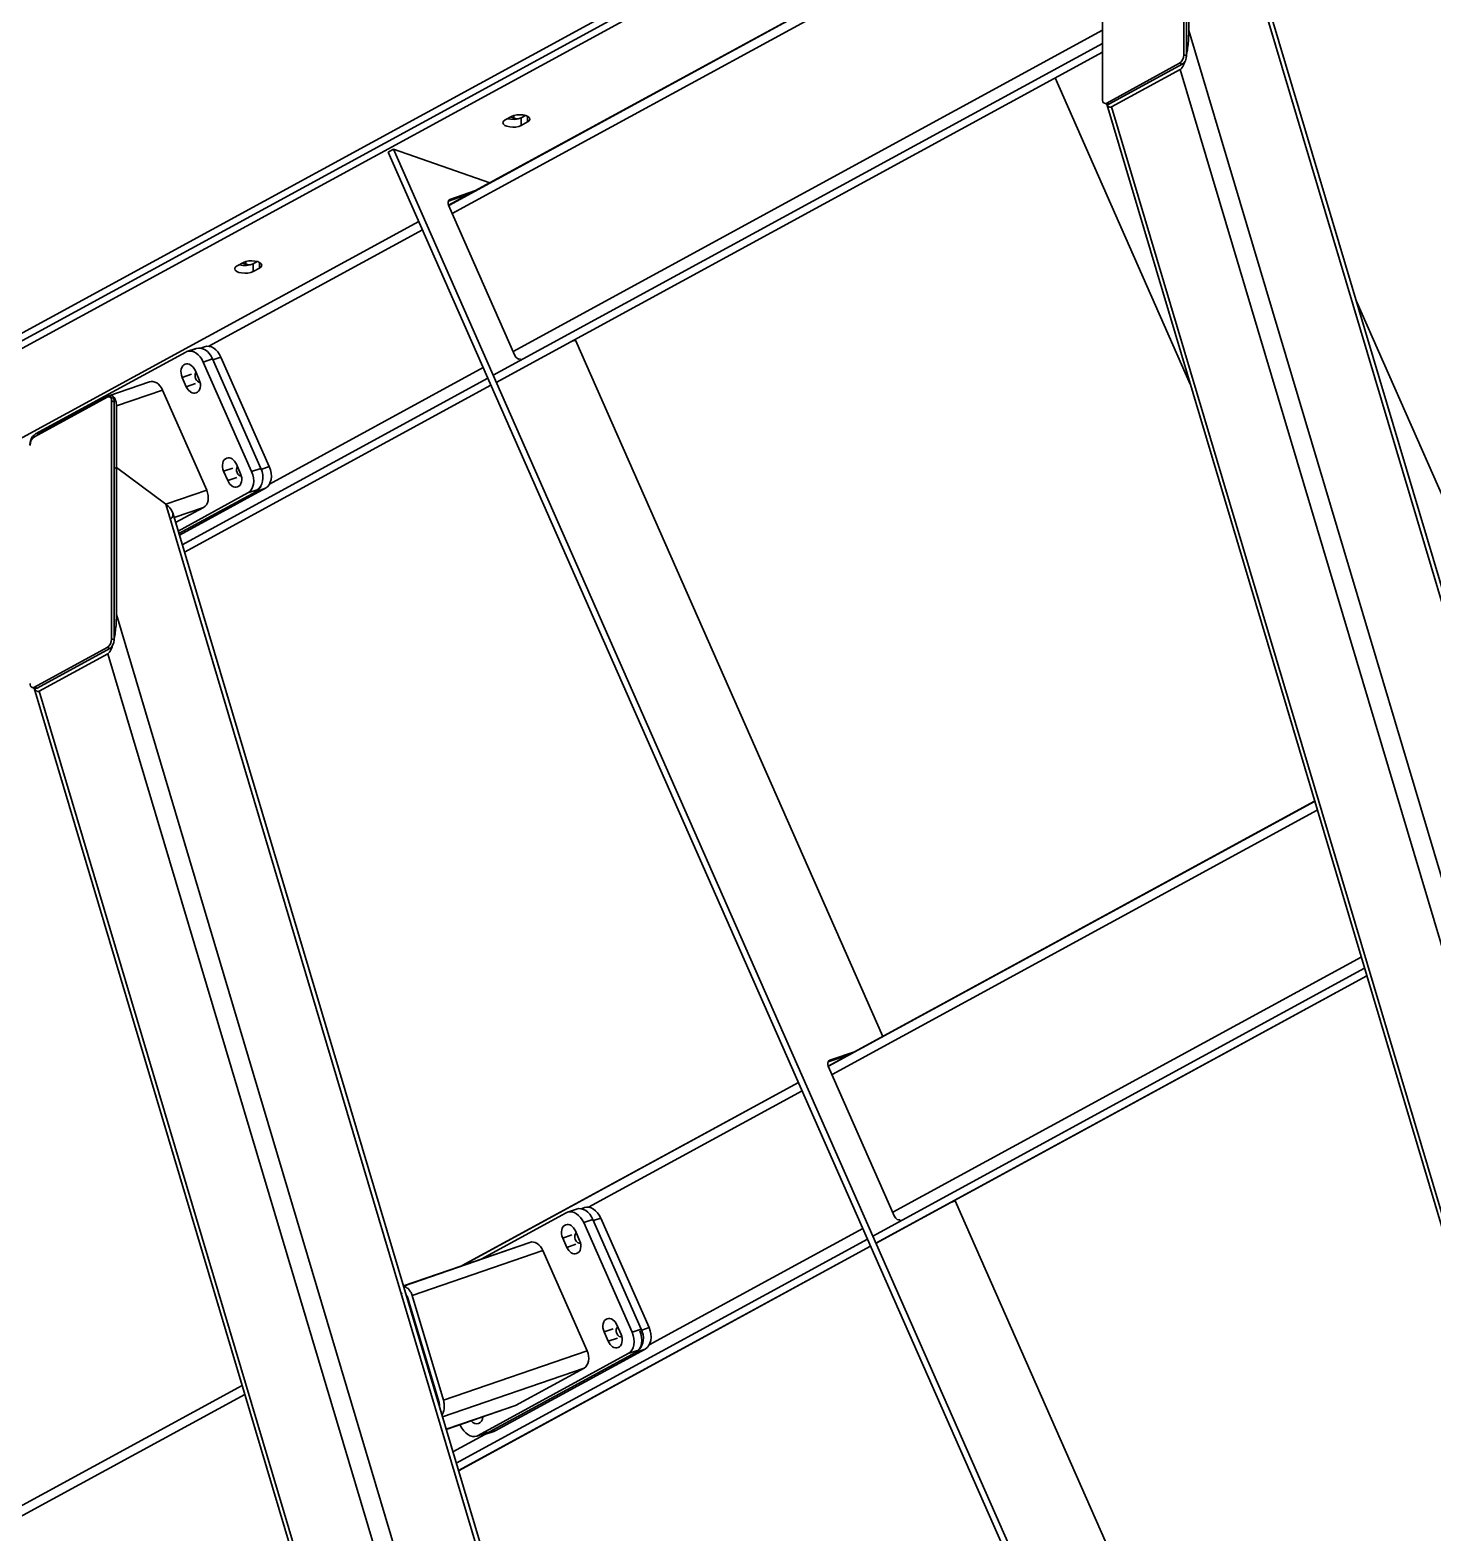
# Model space of a CAD drawing. Header units: millimetres. Extents: x 0 to 594, y 0 to 420.
# Drawn here: x 227.21 to 243.56, y 355.63 to 373.14 of the extents above; entities that cross this region are included whole.
import ezdxf

# ---------------------------------------------------------------- set-up
doc = ezdxf.new("R2010")
doc.units = ezdxf.units.MM

msp = doc.modelspace()

# ---------------------------------------------------------------- linework, layer by layer
at = {"color": 1, "lineweight": 35}
for p, q in [((208.97, 359.724), (240.078, 376.668)), ((240.078, 376.578), (208.97, 359.634)), ((240.657, 372.85), (240.657, 375.622)), ((240.688, 375.611), (240.688, 372.839)), ((239.708, 375.105), (239.708, 372.333)), ((237.018, 374.911), (221.401, 366.405)), ((232.09, 371.097), (239.238, 374.99)), ((232.091, 371.096), (239.239, 374.989)), ((232.133, 371), (239.281, 374.893)), ((240.713, 373.134), (240.713, 374.848)), ((237.018, 374.821), (221.401, 366.315)), ((241.289, 374.419), (251.003, 341.864)), ((241.369, 374.32), (251.06, 341.845)), ((232.841, 369.395), (239.708, 373.135)), ((240.712, 373.071), (240.713, 373.092)), ((240.713, 373.113), (240.713, 373.134)), ((240.713, 373.134), (249.937, 342.223)), ((240.713, 373.092), (240.713, 373.113)), ((232.609, 369.117), (239.708, 372.983)), ((240.698, 372.909), (240.7, 372.928)), ((240.7, 372.928), (240.703, 372.948)), ((240.703, 372.948), (240.705, 372.968)), ((240.705, 372.968), (240.707, 372.988)), ((240.707, 372.988), (240.709, 373.009)), ((240.709, 373.009), (240.71, 373.029)), ((240.71, 373.029), (240.711, 373.05)), ((240.711, 373.05), (240.712, 373.071)), ((232.645, 369.034), (239.708, 372.881)), ((232.646, 369.034), (239.708, 372.88)), ((239.758, 372.288), (240.607, 372.751)), ((240.638, 372.74), (239.789, 372.277)), ((240.607, 372.751), (240.626, 372.767)), ((240.638, 372.74), (240.607, 372.751)), ((240.626, 372.767), (240.642, 372.791)), ((240.657, 372.756), (240.638, 372.74)), ((240.642, 372.791), (240.653, 372.82)), ((240.652, 372.73), (240.656, 372.739)), ((240.653, 372.82), (240.657, 372.85)), ((240.656, 372.739), (240.659, 372.748)), ((240.657, 372.85), (240.688, 372.839)), ((240.674, 372.78), (240.657, 372.756)), ((240.659, 372.748), (240.663, 372.757)), ((240.663, 372.757), (240.666, 372.768)), ((240.685, 372.81), (240.674, 372.78)), ((240.688, 372.839), (240.685, 372.81)), ((240.688, 372.854), (240.692, 372.872)), ((240.692, 372.872), (240.695, 372.89)), ((240.695, 372.89), (240.698, 372.909)), ((240.73, 369.013), (239.156, 372.581)), ((239.156, 372.581), (240.73, 369.013)), ((239.814, 372.242), (240.613, 372.678)), ((240.613, 372.678), (240.617, 372.68)), ((240.613, 372.678), (249.714, 342.177)), ((240.617, 372.68), (240.621, 372.683)), ((240.621, 372.683), (240.625, 372.687)), ((240.625, 372.687), (240.629, 372.691)), ((240.629, 372.691), (240.633, 372.696)), ((240.633, 372.696), (240.637, 372.702)), ((240.637, 372.702), (240.641, 372.708)), ((240.641, 372.708), (240.645, 372.715)), ((240.645, 372.715), (240.649, 372.722)), ((240.649, 372.722), (240.652, 372.73)), ((239.708, 372.333), (239.709, 372.316)), ((239.709, 372.316), (239.714, 372.301)), ((239.714, 372.301), (239.721, 372.291)), ((239.721, 372.291), (239.731, 372.285)), ((239.731, 372.285), (239.744, 372.283)), ((239.762, 372.274), (239.731, 372.285)), ((239.744, 372.283), (239.758, 372.288)), ((239.762, 372.274), (239.749, 372.284)), ((239.757, 372.276), (248.874, 341.719)), ((239.758, 372.288), (239.789, 372.277)), ((239.761, 372.274), (239.764, 372.268)), ((239.775, 372.272), (239.762, 372.274)), ((239.764, 372.268), (239.768, 372.262)), ((239.768, 372.262), (239.771, 372.257)), ((239.771, 372.257), (239.775, 372.252)), ((239.789, 372.277), (239.775, 372.272)), ((239.775, 372.252), (239.779, 372.248)), ((239.779, 372.248), (239.782, 372.245)), ((239.782, 372.245), (239.786, 372.243)), ((239.786, 372.243), (239.79, 372.241)), ((239.79, 372.241), (239.794, 372.239)), ((239.794, 372.239), (239.798, 372.238)), ((239.798, 372.238), (239.802, 372.238)), ((239.802, 372.238), (239.806, 372.239)), ((239.806, 372.239), (239.81, 372.24)), ((239.81, 372.24), (239.814, 372.242)), ((239.814, 372.242), (248.915, 341.741)), ((232.729, 372.076), (232.722, 372.058)), ((232.722, 372.058), (232.728, 372.043)), ((232.728, 372.043), (232.744, 372.028)), ((232.748, 372.091), (232.729, 372.076)), ((232.823, 372.132), (232.748, 372.091)), ((232.815, 372.098), (232.774, 372.105)), ((232.812, 372.126), (232.851, 372.112)), ((232.86, 372.097), (232.815, 372.098)), ((232.851, 372.143), (232.823, 372.132)), ((232.884, 372.15), (232.851, 372.143)), ((232.851, 372.112), (232.851, 372.143)), ((232.851, 372.112), (232.897, 372.102)), ((232.902, 372.103), (232.86, 372.097)), ((232.921, 372.152), (232.884, 372.15)), ((232.936, 372.116), (232.902, 372.103)), ((232.957, 372.149), (232.921, 372.152)), ((232.985, 372.142), (232.936, 372.116)), ((232.936, 372.116), (232.936, 372.026)), ((232.936, 372.026), (233.011, 372.067)), ((232.989, 372.141), (232.957, 372.149)), ((233.015, 372.13), (232.989, 372.141)), ((233.011, 372.132), (233.011, 372.067)), ((233.011, 372.067), (233.03, 372.082)), ((233.031, 372.115), (233.015, 372.13)), ((233.03, 372.082), (233.037, 372.099)), ((233.037, 372.099), (233.031, 372.115)), ((232.744, 372.028), (232.77, 372.017)), ((232.77, 372.017), (232.802, 372.009)), ((232.802, 372.009), (232.839, 372.006)), ((232.839, 372.006), (232.875, 372.008)), ((232.875, 372.008), (232.909, 372.015)), ((232.909, 372.015), (232.936, 372.026)), ((231.447, 371.751), (231.385, 371.717)), ((243.017, 345.347), (231.385, 371.717)), ((243.079, 345.382), (231.447, 371.751)), ((231.447, 371.751), (232.572, 371.359)), ((232.087, 371.146), (232.343, 371.234)), ((232.09, 371.153), (232.102, 371.163)), ((232.106, 371.165), (232.098, 371.161)), ((232.102, 371.163), (232.106, 371.165)), ((232.405, 371.268), (232.106, 371.165)), ((232.084, 371.137), (232.09, 371.153)), ((232.084, 371.117), (232.084, 371.137)), ((232.09, 371.097), (232.084, 371.117)), ((232.09, 371.097), (232.862, 369.346)), ((222.23, 365.726), (231.742, 370.907)), ((222.239, 365.73), (231.742, 370.906)), ((229.295, 369.454), (231.785, 370.81)), ((229.605, 370.374), (229.599, 370.357)), ((229.599, 370.357), (229.604, 370.341)), ((229.604, 370.341), (229.621, 370.327)), ((229.625, 370.39), (229.605, 370.374)), ((229.621, 370.327), (229.646, 370.315)), ((229.7, 370.431), (229.625, 370.39)), ((229.646, 370.315), (229.679, 370.308)), ((229.692, 370.396), (229.651, 370.404)), ((229.679, 370.308), (229.715, 370.305)), ((229.688, 370.424), (229.728, 370.41)), ((229.736, 370.395), (229.692, 370.396)), ((229.727, 370.441), (229.7, 370.431)), ((229.715, 370.305), (229.752, 370.307)), ((229.761, 370.448), (229.727, 370.441)), ((229.728, 370.41), (229.728, 370.442)), ((229.728, 370.41), (229.773, 370.401)), ((229.778, 370.402), (229.736, 370.395)), ((229.752, 370.307), (229.785, 370.314)), ((229.797, 370.45), (229.761, 370.448)), ((229.812, 370.414), (229.778, 370.402)), ((229.785, 370.314), (229.812, 370.324)), ((229.833, 370.447), (229.797, 370.45)), ((229.861, 370.441), (229.812, 370.414)), ((229.812, 370.414), (229.812, 370.324)), ((229.812, 370.324), (229.887, 370.365)), ((229.866, 370.44), (229.833, 370.447)), ((229.892, 370.428), (229.866, 370.44)), ((229.887, 370.431), (229.887, 370.365)), ((229.887, 370.365), (229.907, 370.381)), ((229.908, 370.414), (229.892, 370.428)), ((229.907, 370.381), (229.914, 370.398)), ((229.914, 370.398), (229.908, 370.414)), ((242.659, 369.997), (244.637, 365.513)), ((229.15, 369.429), (229.042, 369.392)), ((229.059, 369.397), (229.134, 369.422)), ((229.134, 369.422), (229.15, 369.429)), ((229.15, 369.429), (229.175, 369.434)), ((229.175, 369.434), (229.201, 369.433)), ((229.201, 369.433), (229.228, 369.426)), ((229.248, 369.449), (229.202, 369.433)), ((229.205, 369.433), (229.233, 369.442)), ((229.228, 369.426), (229.255, 369.412)), ((229.233, 369.442), (229.248, 369.449)), ((229.248, 369.449), (229.273, 369.454)), ((229.255, 369.412), (229.28, 369.393)), ((229.273, 369.454), (229.3, 369.453)), ((229.3, 369.453), (229.327, 369.446)), ((229.327, 369.446), (229.353, 369.432)), ((229.353, 369.432), (229.378, 369.413)), ((229.378, 369.413), (229.401, 369.388)), ((233.519, 369.509), (233.569, 369.527)), ((233.569, 369.527), (237.148, 361.413)), ((229.027, 369.386), (227.278, 368.433)), ((229.006, 369.238), (228.993, 369.225)), ((229.022, 369.246), (229.006, 369.238)), ((229.037, 369.249), (229.022, 369.246)), ((229.042, 369.392), (229.027, 369.386)), ((229.053, 369.249), (229.037, 369.249)), ((229.068, 369.398), (229.042, 369.392)), ((229.069, 369.244), (229.053, 369.249)), ((229.094, 369.396), (229.068, 369.398)), ((229.085, 369.236), (229.069, 369.244)), ((229.114, 369.21), (229.085, 369.236)), ((229.121, 369.389), (229.094, 369.396)), ((229.148, 369.375), (229.121, 369.389)), ((229.173, 369.356), (229.148, 369.375)), ((229.196, 369.332), (229.173, 369.356)), ((229.216, 369.303), (229.196, 369.332)), ((229.232, 369.271), (229.216, 369.303)), ((229.34, 369.308), (229.232, 369.271)), ((229.795, 367.995), (229.232, 369.271)), ((229.28, 369.393), (229.303, 369.368)), ((229.303, 369.368), (229.323, 369.34)), ((229.323, 369.34), (229.34, 369.308)), ((229.34, 369.308), (229.903, 368.032)), ((229.438, 369.328), (229.345, 369.296)), ((229.401, 369.388), (229.422, 369.36)), ((229.422, 369.36), (229.438, 369.328)), ((229.438, 369.328), (230.001, 368.052)), ((232.875, 369.327), (232.862, 369.346)), ((232.891, 369.312), (232.875, 369.327)), ((232.91, 369.304), (232.891, 369.312)), ((232.927, 369.306), (232.91, 369.304)), ((228.975, 369.188), (228.972, 369.165)), ((228.972, 369.165), (228.973, 369.14)), ((228.973, 369.14), (228.978, 369.116)), ((228.982, 369.208), (228.975, 369.188)), ((228.978, 369.116), (228.986, 369.092)), ((228.993, 369.225), (228.982, 369.208)), ((228.986, 369.092), (229.093, 369.129)), ((228.986, 369.092), (229.034, 368.983)), ((228.986, 367.143), (232.547, 369.083)), ((229.136, 369.174), (229.114, 369.21)), ((229.184, 369.064), (229.136, 369.174)), ((229.139, 369.134), (229.136, 369.117)), ((229.136, 369.117), (229.137, 369.097)), ((229.137, 369.097), (229.142, 369.078)), ((229.147, 369.148), (229.139, 369.134)), ((229.142, 369.078), (229.152, 369.06)), ((229.152, 369.06), (229.165, 369.047)), ((229.193, 369.04), (229.184, 369.064)), ((230.003, 367.849), (232.493, 369.205)), ((228.131, 368.878), (228.605, 369.041)), ((228.143, 368.881), (228.592, 369.036)), ((228.219, 368.76), (228.757, 368.944)), ((228.605, 369.041), (228.592, 369.036)), ((228.625, 369.045), (228.605, 369.041)), ((228.646, 369.044), (228.625, 369.045)), ((228.668, 369.038), (228.646, 369.044)), ((228.689, 369.028), (228.668, 369.038)), ((228.709, 369.012), (228.689, 369.028)), ((228.727, 368.993), (228.709, 369.012)), ((228.744, 368.97), (228.727, 368.993)), ((228.757, 368.944), (228.744, 368.97)), ((229.272, 367.777), (228.757, 368.944)), ((229.012, 367.056), (232.583, 369)), ((229.013, 367.055), (232.583, 369)), ((229.034, 368.983), (229.141, 369.019)), ((229.034, 368.983), (229.056, 368.946)), ((229.056, 368.946), (229.085, 368.92)), ((229.085, 368.92), (229.101, 368.912)), ((229.101, 368.912), (229.117, 368.908)), ((229.117, 368.908), (229.133, 368.907)), ((229.133, 368.907), (229.148, 368.91)), ((229.148, 368.91), (229.164, 368.918)), ((229.164, 368.918), (229.178, 368.931)), ((229.165, 369.047), (229.179, 369.038)), ((229.178, 368.931), (229.188, 368.948)), ((229.179, 369.038), (229.194, 369.035)), ((229.188, 368.948), (229.195, 368.969)), ((229.198, 369.016), (229.193, 369.04)), ((229.195, 368.969), (229.198, 368.992)), ((229.198, 368.992), (229.198, 369.016)), ((228.113, 368.862), (227.264, 368.399)), ((228.119, 368.873), (227.32, 368.438)), ((228.127, 368.866), (228.113, 368.862)), ((228.12, 368.874), (228.119, 368.873)), ((228.121, 368.874), (228.12, 368.874)), ((228.122, 368.874), (228.121, 368.874)), ((228.123, 368.875), (228.122, 368.874)), ((228.124, 368.875), (228.123, 368.875)), ((228.125, 368.876), (228.124, 368.875)), ((228.126, 368.876), (228.125, 368.876)), ((228.125, 368.876), (228.125, 368.876)), ((228.127, 368.877), (228.126, 368.876)), ((228.128, 368.877), (228.127, 368.877)), ((228.14, 368.865), (228.127, 368.866)), ((228.129, 368.878), (228.128, 368.877)), ((228.13, 368.878), (228.129, 368.878)), ((228.131, 368.878), (228.13, 368.878)), ((228.13, 368.878), (228.13, 368.878)), ((228.142, 368.881), (228.131, 368.878)), ((228.149, 368.859), (228.14, 368.865)), ((228.171, 368.854), (228.14, 368.865)), ((228.152, 368.882), (228.142, 368.881)), ((228.157, 368.848), (228.149, 368.859)), ((228.161, 368.881), (228.152, 368.882)), ((228.153, 368.854), (228.171, 368.854)), ((228.162, 368.834), (228.157, 368.848)), ((228.17, 368.877), (228.161, 368.881)), ((228.163, 368.817), (228.162, 368.834)), ((228.163, 366.045), (228.163, 368.817)), ((228.194, 368.806), (228.163, 368.817)), ((228.179, 368.873), (228.17, 368.877)), ((228.171, 368.854), (228.181, 368.848)), ((228.187, 368.866), (228.179, 368.873)), ((228.181, 368.848), (228.188, 368.838)), ((228.194, 368.857), (228.187, 368.866)), ((228.188, 368.838), (228.193, 368.823)), ((228.193, 368.823), (228.194, 368.806)), ((228.201, 368.847), (228.194, 368.857)), ((228.194, 368.806), (228.194, 366.034)), ((228.206, 368.836), (228.201, 368.847)), ((228.211, 368.823), (228.206, 368.836)), ((228.215, 368.808), (228.211, 368.823)), ((228.217, 368.793), (228.215, 368.808)), ((228.219, 368.777), (228.217, 368.793)), ((228.219, 368.76), (228.219, 368.777)), ((228.219, 368.043), (228.219, 368.76)), ((227.221, 368.36), (227.214, 368.334)), ((227.231, 368.384), (227.221, 368.36)), ((227.245, 368.383), (227.228, 368.359)), ((227.244, 368.404), (227.231, 368.384)), ((227.26, 368.42), (227.244, 368.404)), ((227.264, 368.399), (227.245, 368.383)), ((227.278, 368.433), (227.26, 368.42)), ((227.291, 368.415), (227.289, 368.413)), ((227.293, 368.417), (227.291, 368.415)), ((227.296, 368.419), (227.293, 368.417)), ((227.298, 368.421), (227.296, 368.419)), ((227.3, 368.423), (227.298, 368.421)), ((227.302, 368.425), (227.3, 368.423)), ((227.304, 368.427), (227.302, 368.425)), ((227.307, 368.429), (227.304, 368.427)), ((227.309, 368.431), (227.307, 368.429)), ((227.311, 368.432), (227.309, 368.431)), ((227.313, 368.434), (227.311, 368.432)), ((227.315, 368.435), (227.313, 368.434)), ((227.318, 368.436), (227.315, 368.435)), ((227.32, 368.438), (227.318, 368.436)), ((227.214, 368.334), (227.21, 368.307)), ((227.217, 368.329), (227.214, 368.3)), ((227.228, 368.359), (227.217, 368.329)), ((228.219, 368.043), (228.194, 368.029)), ((228.194, 368.029), (228.219, 368.043)), ((228.219, 366.328), (228.219, 368.043)), ((228.795, 367.614), (228.219, 368.043)), ((228.219, 368.043), (228.795, 367.614)), ((229.458, 368.093), (229.455, 368.071)), ((229.455, 368.071), (229.456, 368.046)), ((229.456, 368.046), (229.46, 368.022)), ((229.465, 368.114), (229.458, 368.093)), ((229.46, 368.022), (229.469, 367.998)), ((229.475, 368.131), (229.465, 368.114)), ((229.469, 367.998), (229.576, 368.035)), ((229.489, 368.144), (229.475, 368.131)), ((229.505, 368.152), (229.489, 368.144)), ((229.52, 368.155), (229.505, 368.152)), ((229.536, 368.155), (229.52, 368.155)), ((229.552, 368.15), (229.536, 368.155)), ((229.568, 368.142), (229.552, 368.15)), ((229.597, 368.116), (229.568, 368.142)), ((229.619, 368.08), (229.597, 368.116)), ((229.622, 368.04), (229.618, 368.023)), ((229.618, 368.023), (229.619, 368.003)), ((229.667, 367.97), (229.619, 368.08)), ((229.63, 368.054), (229.622, 368.04)), ((229.795, 367.995), (229.903, 368.032)), ((229.903, 368.032), (229.916, 367.995)), ((229.908, 368.019), (230.001, 368.052)), ((230.001, 368.052), (230.014, 368.015)), ((230.014, 368.015), (230.022, 367.977)), ((229.469, 367.998), (229.517, 367.889)), ((229.517, 367.889), (229.624, 367.925)), ((229.517, 367.889), (229.539, 367.852)), ((229.539, 367.852), (229.568, 367.826)), ((229.619, 368.003), (229.625, 367.984)), ((229.625, 367.984), (229.635, 367.966)), ((229.635, 367.966), (229.647, 367.952)), ((229.647, 367.952), (229.662, 367.944)), ((229.647, 367.824), (229.66, 367.837)), ((229.66, 367.837), (229.671, 367.854)), ((229.662, 367.944), (229.677, 367.941)), ((229.675, 367.946), (229.667, 367.97)), ((229.671, 367.854), (229.678, 367.875)), ((229.68, 367.922), (229.675, 367.946)), ((229.678, 367.875), (229.681, 367.897)), ((229.681, 367.897), (229.68, 367.922)), ((229.809, 367.958), (229.795, 367.995)), ((229.807, 367.813), (229.816, 367.846)), ((229.817, 367.92), (229.809, 367.958)), ((229.816, 367.846), (229.819, 367.882)), ((229.819, 367.882), (229.817, 367.92)), ((229.914, 367.85), (229.9, 367.821)), ((229.923, 367.883), (229.914, 367.85)), ((229.916, 367.995), (229.924, 367.957)), ((229.926, 367.919), (229.923, 367.883)), ((229.924, 367.957), (229.926, 367.919)), ((229.998, 367.841), (229.979, 367.818)), ((230.013, 367.87), (229.998, 367.841)), ((230.021, 367.903), (230.013, 367.87)), ((230.025, 367.939), (230.021, 367.903)), ((230.022, 367.977), (230.025, 367.939)), ((229.272, 367.777), (228.795, 367.614)), ((228.939, 367.302), (229.751, 367.745)), ((228.948, 367.273), (229.85, 367.764)), ((229.957, 367.801), (228.953, 367.255)), ((229.282, 367.748), (229.272, 367.777)), ((229.289, 367.717), (229.282, 367.748)), ((229.288, 367.658), (229.29, 367.687)), ((229.29, 367.687), (229.289, 367.717)), ((229.568, 367.826), (229.584, 367.818)), ((229.584, 367.818), (229.6, 367.813)), ((229.6, 367.813), (229.616, 367.813)), ((229.616, 367.813), (229.631, 367.816)), ((229.631, 367.816), (229.647, 367.824)), ((229.858, 367.781), (229.751, 367.745)), ((229.751, 367.745), (229.774, 367.761)), ((229.774, 367.761), (229.793, 367.784)), ((229.793, 367.784), (229.807, 367.813)), ((229.957, 367.801), (229.85, 367.764)), ((229.85, 367.764), (229.866, 367.775)), ((229.881, 367.798), (229.858, 367.781)), ((229.866, 367.775), (229.88, 367.79)), ((229.88, 367.79), (229.893, 367.807)), ((229.9, 367.821), (229.881, 367.798)), ((229.893, 367.807), (229.903, 367.826)), ((229.979, 367.818), (229.957, 367.801)), ((228.804, 367.607), (228.795, 367.614)), ((228.795, 367.614), (228.812, 367.6)), ((228.795, 367.614), (238.509, 335.059)), ((228.812, 367.6), (228.804, 367.607)), ((228.82, 367.593), (228.812, 367.6)), ((228.812, 367.6), (228.827, 367.587)), ((228.828, 367.586), (228.82, 367.593)), ((228.827, 367.587), (228.841, 367.573)), ((228.835, 367.579), (228.828, 367.586)), ((228.841, 367.572), (228.835, 367.579)), ((228.841, 367.573), (228.852, 367.558)), ((228.847, 367.564), (228.841, 367.572)), ((228.853, 367.557), (228.847, 367.564)), ((228.852, 367.558), (228.862, 367.544)), ((228.858, 367.55), (228.853, 367.557)), ((228.863, 367.543), (228.858, 367.55)), ((228.862, 367.544), (228.87, 367.53)), ((228.867, 367.535), (228.863, 367.543)), ((228.87, 367.528), (228.867, 367.535)), ((228.87, 367.53), (228.875, 367.516)), ((228.873, 367.521), (228.87, 367.528)), ((228.876, 367.514), (228.873, 367.521)), ((228.875, 367.516), (228.878, 367.503)), ((228.877, 367.508), (228.876, 367.514)), ((228.876, 367.514), (238.566, 335.039)), ((228.878, 367.502), (228.877, 367.508)), ((228.877, 367.478), (228.878, 367.484)), ((228.878, 367.503), (228.879, 367.491)), ((228.879, 367.496), (228.878, 367.502)), ((228.879, 367.491), (228.878, 367.479)), ((228.878, 367.484), (228.879, 367.49)), ((228.879, 367.49), (228.879, 367.496)), ((228.892, 367.459), (229.236, 367.577)), ((228.91, 367.4), (229.236, 367.577)), ((229.236, 367.577), (229.254, 367.591)), ((229.254, 367.591), (229.269, 367.609)), ((229.269, 367.609), (229.281, 367.632)), ((229.281, 367.632), (229.288, 367.658)), ((228.86, 367.451), (228.849, 367.444)), ((228.849, 367.444), (228.855, 367.447)), ((228.855, 367.447), (228.86, 367.451)), ((228.868, 367.459), (228.86, 367.451)), ((228.86, 367.451), (228.864, 367.455)), ((228.864, 367.455), (228.868, 367.459)), ((228.874, 367.469), (228.868, 367.459)), ((228.868, 367.459), (228.871, 367.463)), ((228.871, 367.463), (228.874, 367.468)), ((228.878, 367.479), (228.874, 367.469)), ((228.874, 367.468), (228.876, 367.473)), ((228.876, 367.473), (228.877, 367.478)), ((228.217, 366.245), (228.218, 366.266)), ((228.218, 366.266), (228.219, 366.287)), ((228.219, 366.308), (228.219, 366.328)), ((228.219, 366.328), (237.443, 335.418)), ((228.219, 366.287), (228.219, 366.308)), ((228.198, 366.067), (228.201, 366.085)), ((228.201, 366.085), (228.204, 366.104)), ((228.204, 366.104), (228.206, 366.123)), ((228.206, 366.123), (228.209, 366.143)), ((228.209, 366.143), (228.211, 366.163)), ((228.211, 366.163), (228.213, 366.183)), ((228.213, 366.183), (228.215, 366.203)), ((228.215, 366.203), (228.216, 366.224)), ((228.216, 366.224), (228.217, 366.245)), ((227.264, 365.483), (228.113, 365.945)), ((228.144, 365.935), (227.295, 365.472)), ((228.113, 365.945), (228.132, 365.961)), ((228.144, 365.935), (228.113, 365.945)), ((228.132, 365.961), (228.149, 365.986)), ((228.164, 365.95), (228.144, 365.935)), ((228.147, 365.903), (228.151, 365.91)), ((228.149, 365.986), (228.159, 366.015)), ((228.151, 365.91), (228.155, 365.917)), ((228.155, 365.917), (228.158, 365.925)), ((228.158, 365.925), (228.162, 365.933)), ((228.159, 366.015), (228.163, 366.045)), ((228.162, 365.933), (228.166, 365.943)), ((228.163, 366.045), (228.194, 366.034)), ((228.18, 365.975), (228.164, 365.95)), ((228.166, 365.943), (228.169, 365.952)), ((228.169, 365.952), (228.172, 365.962)), ((228.191, 366.004), (228.18, 365.975)), ((228.194, 366.034), (228.191, 366.004)), ((228.194, 366.049), (228.198, 366.067)), ((227.32, 365.437), (228.119, 365.872)), ((228.119, 365.872), (228.123, 365.875)), ((228.119, 365.872), (237.22, 335.372)), ((228.123, 365.875), (228.127, 365.878)), ((228.127, 365.878), (228.131, 365.882)), ((228.131, 365.882), (228.135, 365.886)), ((228.135, 365.886), (228.139, 365.891)), ((228.139, 365.891), (228.143, 365.897)), ((228.143, 365.897), (228.147, 365.903)), ((227.214, 365.527), (227.215, 365.51)), ((227.215, 365.51), (227.22, 365.496)), ((227.22, 365.496), (227.227, 365.485)), ((227.227, 365.485), (227.237, 365.479)), ((227.237, 365.479), (227.25, 365.478)), ((227.269, 365.468), (227.237, 365.479)), ((227.25, 365.478), (227.264, 365.483)), ((227.269, 365.468), (227.255, 365.479)), ((227.263, 365.47), (236.38, 334.914)), ((227.264, 365.483), (227.295, 365.472)), ((227.267, 365.469), (227.27, 365.462)), ((227.281, 365.467), (227.269, 365.468)), ((227.27, 365.462), (227.274, 365.457)), ((227.274, 365.457), (227.277, 365.452)), ((227.277, 365.452), (227.281, 365.447)), ((227.295, 365.472), (227.281, 365.467)), ((227.281, 365.447), (227.285, 365.443)), ((227.285, 365.443), (227.289, 365.44)), ((227.289, 365.44), (227.292, 365.437)), ((227.292, 365.437), (227.296, 365.435)), ((227.296, 365.435), (227.3, 365.434)), ((227.3, 365.434), (227.304, 365.433)), ((227.304, 365.433), (227.308, 365.433)), ((227.308, 365.433), (227.312, 365.434)), ((227.312, 365.434), (227.316, 365.435)), ((227.316, 365.435), (227.32, 365.437)), ((227.32, 365.437), (236.421, 334.936)), ((236.514, 361.068), (242.18, 364.154)), ((236.515, 361.067), (242.18, 364.153)), ((236.557, 360.971), (242.211, 364.05)), ((237.265, 359.366), (242.722, 362.338)), ((237.033, 359.088), (242.761, 362.208)), ((237.069, 359.006), (242.787, 362.12)), ((237.07, 359.005), (242.787, 362.119)), ((236.511, 361.117), (236.767, 361.205)), ((236.829, 361.239), (236.53, 361.137)), ((236.508, 361.108), (236.514, 361.124)), ((236.508, 361.088), (236.508, 361.108)), ((236.514, 361.068), (236.508, 361.088)), ((236.514, 361.124), (236.526, 361.135)), ((236.514, 361.068), (237.286, 359.318)), ((236.53, 361.137), (236.521, 361.132)), ((236.526, 361.135), (236.53, 361.137)), ((232.247, 358.744), (236.166, 360.878)), ((232.252, 358.745), (236.166, 360.877)), ((233.719, 359.425), (236.209, 360.781)), ((237.942, 359.48), (237.993, 359.498)), ((237.993, 359.498), (241.572, 351.384)), ((233.46, 359.36), (232.468, 358.82)), ((233.475, 359.367), (233.46, 359.36)), ((233.582, 359.403), (233.475, 359.367)), ((233.5, 359.372), (233.475, 359.367)), ((233.491, 359.371), (233.567, 359.397)), ((233.527, 359.371), (233.5, 359.372)), ((233.554, 359.363), (233.527, 359.371)), ((233.58, 359.349), (233.554, 359.363)), ((233.567, 359.397), (233.582, 359.403)), ((233.605, 359.33), (233.58, 359.349)), ((233.582, 359.403), (233.607, 359.409)), ((233.628, 359.306), (233.605, 359.33)), ((233.607, 359.409), (233.634, 359.407)), ((233.648, 359.277), (233.628, 359.306)), ((233.672, 359.42), (233.634, 359.407)), ((233.634, 359.407), (233.661, 359.4)), ((233.637, 359.407), (233.657, 359.413)), ((233.665, 359.246), (233.648, 359.277)), ((233.657, 359.413), (233.672, 359.42)), ((233.661, 359.4), (233.687, 359.386)), ((233.772, 359.282), (233.665, 359.246)), ((233.672, 359.42), (233.697, 359.425)), ((233.687, 359.386), (233.712, 359.367)), ((233.697, 359.425), (233.724, 359.424)), ((233.712, 359.367), (233.735, 359.343)), ((233.724, 359.424), (233.751, 359.417)), ((233.735, 359.343), (233.756, 359.314)), ((233.751, 359.417), (233.777, 359.403)), ((233.756, 359.314), (233.772, 359.282)), ((233.772, 359.282), (234.335, 358.006)), ((233.777, 359.403), (233.802, 359.384)), ((233.862, 359.299), (233.778, 359.27)), ((233.802, 359.384), (233.825, 359.36)), ((233.825, 359.36), (233.846, 359.331)), ((233.846, 359.331), (233.862, 359.299)), ((233.862, 359.299), (234.425, 358.023)), ((237.299, 359.298), (237.286, 359.318)), ((237.315, 359.283), (237.299, 359.298)), ((237.333, 359.276), (237.315, 359.283)), ((237.351, 359.277), (237.333, 359.276)), ((233.408, 359.162), (233.405, 359.139)), ((233.405, 359.139), (233.406, 359.115)), ((233.406, 359.115), (233.41, 359.09)), ((233.415, 359.182), (233.408, 359.162)), ((233.41, 359.09), (233.419, 359.066)), ((233.425, 359.199), (233.415, 359.182)), ((233.419, 359.066), (233.526, 359.103)), ((233.439, 359.212), (233.425, 359.199)), ((233.455, 359.22), (233.439, 359.212)), ((233.47, 359.224), (233.455, 359.22)), ((233.486, 359.223), (233.47, 359.224)), ((233.502, 359.218), (233.486, 359.223)), ((233.518, 359.21), (233.502, 359.218)), ((233.547, 359.184), (233.518, 359.21)), ((233.569, 359.148), (233.547, 359.184)), ((233.567, 359.113), (233.56, 359.094)), ((233.56, 359.094), (233.56, 359.072)), ((233.578, 359.126), (233.567, 359.113)), ((233.617, 359.038), (233.569, 359.148)), ((234.228, 357.969), (233.665, 359.246)), ((234.427, 357.82), (236.917, 359.176)), ((231.563, 358.508), (233.037, 359.015)), ((231.563, 358.507), (233.025, 359.01)), ((231.666, 358.395), (233.189, 358.919)), ((232.179, 356.444), (236.971, 359.054)), ((232.205, 356.356), (237.007, 358.972)), ((232.205, 356.355), (237.007, 358.971)), ((233.037, 359.015), (233.025, 359.01)), ((233.058, 359.02), (233.037, 359.015)), ((233.079, 359.019), (233.058, 359.02)), ((233.1, 359.013), (233.079, 359.019)), ((233.121, 359.002), (233.1, 359.013)), ((233.142, 358.986), (233.121, 359.002)), ((233.16, 358.967), (233.142, 358.986)), ((233.176, 358.944), (233.16, 358.967)), ((233.189, 358.919), (233.176, 358.944)), ((233.704, 357.752), (233.189, 358.919)), ((233.419, 359.066), (233.467, 358.957)), ((233.467, 358.957), (233.574, 358.994)), ((233.467, 358.957), (233.489, 358.921)), ((233.489, 358.921), (233.518, 358.894)), ((233.56, 359.072), (233.566, 359.049)), ((233.566, 359.049), (233.578, 359.029)), ((233.578, 359.029), (233.593, 359.014)), ((233.593, 359.014), (233.61, 359.007)), ((233.597, 358.892), (233.61, 358.905)), ((233.61, 359.007), (233.627, 359.007)), ((233.61, 358.905), (233.621, 358.922)), ((233.625, 359.015), (233.617, 359.038)), ((233.621, 358.922), (233.628, 358.943)), ((233.63, 358.99), (233.625, 359.015)), ((233.628, 358.943), (233.631, 358.966)), ((233.631, 358.966), (233.63, 358.99)), ((233.518, 358.894), (233.534, 358.886)), ((233.534, 358.886), (233.55, 358.882)), ((233.55, 358.882), (233.566, 358.881)), ((233.566, 358.881), (233.581, 358.884)), ((233.581, 358.884), (233.597, 358.892)), ((231.544, 358.417), (231.543, 358.416)), ((231.545, 358.417), (231.544, 358.417)), ((231.544, 358.417), (231.544, 358.417)), ((231.546, 358.418), (231.545, 358.417)), ((231.545, 358.417), (231.545, 358.417)), ((231.545, 358.417), (231.545, 358.417)), ((231.547, 358.418), (231.546, 358.418)), ((231.546, 358.418), (231.546, 358.418)), ((231.548, 358.418), (231.547, 358.418)), ((231.547, 358.418), (231.547, 358.418)), ((231.549, 358.419), (231.548, 358.419)), ((231.548, 358.419), (231.548, 358.419)), ((231.548, 358.419), (231.548, 358.418)), ((231.549, 358.419), (231.549, 358.419)), ((231.565, 358.502), (231.574, 358.5)), ((231.574, 358.5), (231.583, 358.497)), ((231.583, 358.497), (231.592, 358.494)), ((231.592, 358.494), (231.601, 358.489)), ((231.595, 358.405), (231.593, 358.407)), ((231.597, 358.403), (231.595, 358.405)), ((231.599, 358.4), (231.597, 358.403)), ((231.601, 358.398), (231.599, 358.4)), ((231.601, 358.489), (231.609, 358.483)), ((231.603, 358.395), (231.601, 358.398)), ((231.605, 358.392), (231.603, 358.395)), ((231.607, 358.39), (231.605, 358.392)), ((231.608, 358.387), (231.607, 358.39)), ((231.61, 358.384), (231.608, 358.387)), ((231.609, 358.483), (231.617, 358.477)), ((231.611, 358.381), (231.61, 358.384)), ((231.612, 358.377), (231.611, 358.381)), ((231.617, 358.477), (231.625, 358.469)), ((231.625, 358.469), (231.632, 358.46)), ((231.632, 358.46), (231.639, 358.451)), ((231.639, 358.451), (231.646, 358.441)), ((231.646, 358.441), (231.652, 358.43)), ((231.652, 358.43), (231.657, 358.419)), ((231.657, 358.419), (231.662, 358.407)), ((231.662, 358.407), (231.666, 358.395)), ((231.666, 358.395), (232.03, 357.176)), ((231.614, 358.374), (231.612, 358.377)), ((231.615, 358.371), (231.614, 358.374)), ((231.616, 358.367), (231.615, 358.371)), ((231.98, 357.148), (231.616, 358.367)), ((231.629, 358.285), (231.639, 358.289)), ((231.655, 358.2), (231.665, 358.204)), ((233.89, 358.068), (233.887, 358.045)), ((233.887, 358.045), (233.888, 358.021)), ((233.897, 358.088), (233.89, 358.068)), ((233.908, 358.105), (233.897, 358.088)), ((233.921, 358.118), (233.908, 358.105)), ((233.937, 358.126), (233.921, 358.118)), ((233.952, 358.13), (233.937, 358.126)), ((233.968, 358.129), (233.952, 358.13)), ((233.984, 358.124), (233.968, 358.129)), ((234, 358.116), (233.984, 358.124)), ((234.029, 358.09), (234, 358.116)), ((234.051, 358.054), (234.029, 358.09)), ((234.061, 358.032), (234.049, 358.019)), ((234.1, 357.944), (234.051, 358.054)), ((233.888, 358.021), (233.893, 357.996)), ((233.893, 357.996), (233.901, 357.972)), ((233.901, 357.972), (234.008, 358.009)), ((233.901, 357.972), (233.95, 357.863)), ((233.95, 357.863), (234.057, 357.9)), ((233.95, 357.863), (233.972, 357.827)), ((234.049, 358.019), (234.043, 358)), ((234.043, 358), (234.043, 357.978)), ((234.043, 357.978), (234.049, 357.955)), ((234.049, 357.955), (234.06, 357.935)), ((234.06, 357.935), (234.076, 357.92)), ((234.076, 357.92), (234.093, 357.913)), ((234.093, 357.913), (234.11, 357.913)), ((234.108, 357.921), (234.1, 357.944)), ((234.113, 357.896), (234.108, 357.921)), ((234.11, 357.849), (234.114, 357.872)), ((234.114, 357.872), (234.113, 357.896)), ((234.228, 357.969), (234.335, 358.006)), ((234.241, 357.932), (234.228, 357.969)), ((234.249, 357.894), (234.241, 357.932)), ((234.248, 357.82), (234.252, 357.856)), ((234.252, 357.856), (234.249, 357.894)), ((234.331, 357.949), (234.318, 357.986)), ((234.339, 357.911), (234.331, 357.949)), ((234.335, 358.006), (234.347, 357.974)), ((234.338, 357.837), (234.342, 357.873)), ((234.342, 357.873), (234.339, 357.911)), ((234.34, 357.994), (234.425, 358.023)), ((234.347, 357.974), (234.355, 357.94)), ((234.358, 357.874), (234.353, 357.843)), ((234.355, 357.94), (234.359, 357.907)), ((234.359, 357.907), (234.358, 357.874)), ((234.425, 358.023), (234.438, 357.986)), ((234.445, 357.874), (234.436, 357.841)), ((234.438, 357.986), (234.446, 357.948)), ((234.449, 357.91), (234.445, 357.874)), ((234.446, 357.948), (234.449, 357.91)), ((232.03, 357.176), (233.704, 357.752)), ((232.434, 356.766), (234.184, 357.719)), ((232.524, 356.783), (234.274, 357.736)), ((234.381, 357.772), (232.631, 356.82)), ((233.715, 357.722), (233.704, 357.752)), ((233.721, 357.692), (233.715, 357.722)), ((233.723, 357.661), (233.721, 357.692)), ((233.972, 357.827), (234.001, 357.8)), ((234.001, 357.8), (234.016, 357.792)), ((234.016, 357.792), (234.033, 357.788)), ((234.033, 357.788), (234.049, 357.787)), ((234.049, 357.787), (234.064, 357.79)), ((234.064, 357.79), (234.08, 357.798)), ((234.08, 357.798), (234.093, 357.811)), ((234.093, 357.811), (234.104, 357.828)), ((234.104, 357.828), (234.11, 357.849)), ((234.291, 357.756), (234.184, 357.719)), ((234.184, 357.719), (234.206, 357.736)), ((234.206, 357.736), (234.225, 357.759)), ((234.225, 357.759), (234.239, 357.787)), ((234.239, 357.787), (234.248, 357.82)), ((234.381, 357.772), (234.274, 357.736)), ((234.274, 357.736), (234.296, 357.752)), ((234.296, 357.752), (234.315, 357.776)), ((234.33, 357.791), (234.313, 357.771)), ((234.315, 357.776), (234.329, 357.804)), ((234.329, 357.804), (234.338, 357.837)), ((234.343, 357.816), (234.33, 357.791)), ((234.353, 357.843), (234.343, 357.816)), ((234.403, 357.789), (234.381, 357.772)), ((234.422, 357.812), (234.403, 357.789)), ((234.436, 357.841), (234.422, 357.812)), ((232.018, 356.984), (233.669, 357.551)), ((232.869, 357.116), (233.669, 357.551)), ((233.669, 357.551), (233.687, 357.565)), ((233.687, 357.565), (233.702, 357.583)), ((233.702, 357.583), (233.713, 357.606)), ((233.713, 357.606), (233.72, 357.633)), ((233.72, 357.633), (233.723, 357.661)), ((226.654, 355.697), (229.686, 357.349)), ((226.663, 355.701), (229.686, 357.348)), ((226.631, 355.564), (229.717, 357.245)), ((232.03, 357.176), (232.033, 357.163)), ((232.033, 357.163), (232.036, 357.15)), ((231.981, 357.145), (231.98, 357.148)), ((231.982, 357.142), (231.981, 357.145)), ((231.982, 357.138), (231.982, 357.142)), ((231.983, 357.134), (231.982, 357.138)), ((231.983, 357.131), (231.983, 357.134)), ((231.984, 357.127), (231.983, 357.131)), ((231.984, 357.124), (231.984, 357.127)), ((231.984, 357.12), (231.984, 357.124)), ((231.985, 357.116), (231.984, 357.12)), ((231.984, 357.106), (231.985, 357.109)), ((231.984, 357.102), (231.984, 357.106)), ((231.984, 357.099), (231.984, 357.102)), ((231.985, 357.113), (231.985, 357.116)), ((231.985, 357.109), (231.985, 357.113)), ((232.017, 357.014), (232.012, 357.004)), ((232.023, 357.024), (232.017, 357.014)), ((232.027, 357.035), (232.023, 357.024)), ((232.031, 357.046), (232.027, 357.035)), ((232.034, 357.058), (232.031, 357.046)), ((232.037, 357.071), (232.034, 357.058)), ((232.036, 357.15), (232.038, 357.137)), ((232.038, 357.084), (232.037, 357.071)), ((232.038, 357.137), (232.039, 357.123)), ((232.039, 357.097), (232.038, 357.084)), ((232.039, 357.123), (232.04, 357.11)), ((232.04, 357.11), (232.039, 357.097)), ((232.061, 356.838), (232.869, 357.116)), ((232.062, 356.837), (232.857, 357.11)), ((232.484, 356.957), (232.489, 356.984)), ((232.844, 357.107), (232.857, 357.11)), ((232.857, 357.11), (232.869, 357.116)), ((232.224, 356.893), (232.229, 356.88)), ((232.229, 356.88), (232.246, 356.849)), ((232.246, 356.849), (232.266, 356.82)), ((232.266, 356.82), (232.289, 356.796)), ((232.352, 356.937), (232.372, 356.918)), ((232.372, 356.918), (232.395, 356.907)), ((232.395, 356.907), (232.418, 356.902)), ((232.418, 356.902), (232.439, 356.905)), ((232.439, 356.905), (232.459, 356.916)), ((232.459, 356.916), (232.474, 356.934)), ((232.474, 356.934), (232.484, 356.957)), ((232.616, 356.813), (232.509, 356.776)), ((232.524, 356.783), (232.631, 356.82)), ((232.616, 356.813), (232.6, 356.809)), ((232.631, 356.82), (232.616, 356.813)), ((232.14, 356.575), (232.511, 356.777)), ((232.289, 356.796), (232.314, 356.776)), ((232.314, 356.776), (232.34, 356.763)), ((232.34, 356.763), (232.367, 356.755)), ((232.367, 356.755), (232.394, 356.754)), ((232.394, 356.754), (232.419, 356.759)), ((232.526, 356.796), (232.419, 356.759)), ((232.419, 356.759), (232.434, 356.766)), ((232.434, 356.766), (232.542, 356.803)), ((232.457, 356.772), (232.483, 356.771)), ((232.483, 356.771), (232.509, 356.776)), ((232.509, 356.776), (232.524, 356.783))]:
    msp.add_line(p, q, dxfattribs=at)

doc.saveas('drawing.dxf')
